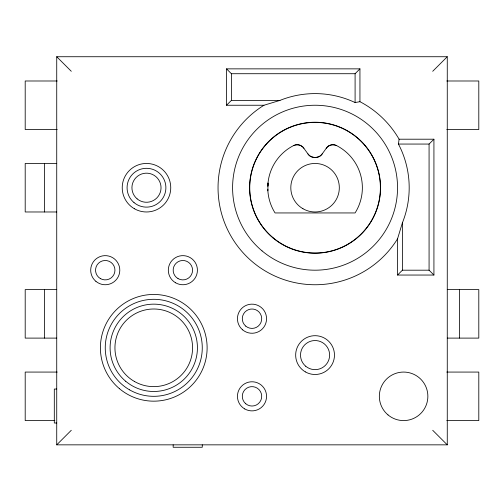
<?xml version="1.0" encoding="UTF-8"?>
<svg xmlns="http://www.w3.org/2000/svg" width="504" height="504" viewBox="0 0 504 504"><rect width="100%" height="100%" fill="white"/><g stroke="black" fill="none" stroke-linecap="round" stroke-linejoin="round"><path stroke-width="0.76" d="M267.794 186.089A47.3 47.3 0 0 1 293.429 145.662L294.884 145.076A7.812 6.993 -27.3 0 1 297.146 144.749L298.614 144.868A8.795 7.907 -28.1 0 1 300.743 145.549L303.062 147.193L308.543 154.709A8.933 8.102 0.8 0 0 310.949 156.605L315.069 157.639L319.19 156.605A8.933 8.108 -0.5 0 0 321.596 154.709L327.071 147.193L329.389 145.549A8.795 7.919 28.5 0 1 331.519 144.862L332.993 144.749A7.818 6.993 27.3 0 1 335.248 145.083L336.71 145.662A47.3 47.3 0 0 1 355.081 212.946L275.058 212.946A47.3 47.3 0 0 1 267.87 190.796L267.895 189.233M267.952 186.096L268.008 182.965L267.87 190.796M359.944 101.695L355.093 102.539A94.116 94.116 0 0 0 279.966 100.397L263.957 105.248L226.529 105.248L226.529 68.859L359.944 68.859L359.944 101.695A97.026 97.026 0 0 1 399.092 139.205L398.444 144.056A94.116 94.116 0 0 1 402.394 222.825L402.394 270.194L397.543 275.045L397.543 238.833L402.394 222.825M226.529 105.248L231.38 100.397L279.966 100.397M226.529 68.859L231.38 73.716L355.093 73.716L359.944 68.859M56.731 423.007L54.306 423.007L54.306 389.05L56.731 389.05L56.731 444.843L71.291 430.284M432.709 71.291L447.269 56.731L447.269 444.843L56.731 444.843M397.543 275.045L433.925 275.045L429.074 270.194L429.074 144.056L433.925 139.205L399.092 139.205M327.921 146.444L328.583 145.99M56.731 388.949L56.731 56.731L447.269 56.731M57.217 80.993L25.2 80.993L25.2 129.503L57.217 129.503M446.783 80.993L478.8 80.993L478.8 129.503L446.783 129.503M398.444 144.056L429.074 144.056M56.731 163.466L25.2 163.466L25.2 211.976L56.731 211.976M402.394 270.194L429.074 270.194M56.731 289.598L25.2 289.598L25.2 338.108L56.731 338.108M447.269 289.598L478.8 289.598L478.8 338.108L447.269 338.108M57.217 372.072L25.2 372.072L25.2 420.582L54.86 420.582M446.783 372.072L478.8 372.072L478.8 420.582L446.783 420.582M432.709 430.284L447.269 444.843M56.731 56.731L71.291 71.291M459.396 289.598L459.396 338.108M433.925 139.205L433.925 275.045M355.093 73.716L355.093 102.539M231.38 73.716L231.38 100.397M202.274 444.843L202.274 447.269L173.168 447.269L173.168 444.843M44.604 163.466L44.604 211.976M44.604 289.598L44.604 338.108M397.543 238.833A97.026 97.026 0 0 1 246.462 256.328A97.026 97.026 0 0 1 263.957 105.248M326.183 148.264A8.247 8.247 0 0 1 336.71 145.662M322.22 153.915A8.732 8.732 0 0 1 307.913 153.915M293.429 145.662A8.247 8.247 0 0 1 303.956 148.264M388.011 414.912A24.255 24.255 0 0 0 427.493 400.541A24.255 24.255 0 0 0 395.306 373.533A24.255 24.255 0 0 0 388.011 414.912M305.367 371.895A19.404 19.404 0 0 0 334.473 355.093A19.404 19.404 0 0 0 305.367 338.285A19.404 19.404 0 0 0 305.367 371.895M244.724 408.933A14.553 14.553 0 0 0 266.553 396.327A14.553 14.553 0 0 0 244.724 383.72A14.553 14.553 0 0 0 244.724 408.933M119.461 388.691A53.367 53.367 0 0 0 206.312 357.078A53.367 53.367 0 0 0 135.507 297.669A53.367 53.367 0 0 0 119.461 388.691M95.892 281.339A14.553 14.553 0 0 0 119.58 272.721A14.553 14.553 0 0 0 100.271 256.517A14.553 14.553 0 0 0 95.892 281.339M134.354 208.725A24.255 24.255 0 0 0 170.743 187.721A24.255 24.255 0 0 0 134.354 166.711A24.255 24.255 0 0 0 134.354 208.725M175.594 282.794A14.553 14.553 0 0 0 197.423 270.194A14.553 14.553 0 0 0 175.594 257.588A14.553 14.553 0 0 0 175.594 282.794M242.644 329.855A14.553 14.553 0 0 0 266.332 321.231A14.553 14.553 0 0 0 247.023 305.027A14.553 14.553 0 0 0 242.644 329.855M137.126 198.866A14.553 14.553 0 0 0 160.814 190.247A14.553 14.553 0 0 0 141.504 174.044A14.553 14.553 0 0 0 137.126 198.866M305.714 366.238A14.553 14.553 0 0 0 329.402 357.62A14.553 14.553 0 0 0 310.092 341.416A14.553 14.553 0 0 0 305.714 366.238M134.007 202.583A19.404 19.404 0 0 0 165.596 191.092A19.404 19.404 0 0 0 139.847 169.483A19.404 19.404 0 0 0 134.007 202.583M245.763 403.761A9.702 9.702 0 0 0 261.557 398.015A9.702 9.702 0 0 0 248.68 387.211A9.702 9.702 0 0 0 245.763 403.761M245.763 326.138A9.702 9.702 0 0 0 261.557 320.393A9.702 9.702 0 0 0 248.68 309.588A9.702 9.702 0 0 0 245.763 326.138M178.019 278.592A9.702 9.702 0 0 0 192.572 270.194A9.702 9.702 0 0 0 178.019 261.79A9.702 9.702 0 0 0 178.019 278.592M100.397 278.592A9.702 9.702 0 0 0 114.95 270.194A9.702 9.702 0 0 0 100.397 261.79A9.702 9.702 0 0 0 100.397 278.592M134.354 381.427A38.808 38.808 0 0 0 192.572 347.817A38.808 38.808 0 0 0 134.354 314.2A38.808 38.808 0 0 0 134.354 381.427M125.698 381.263A43.659 43.659 0 0 0 196.762 355.396A43.659 43.659 0 0 0 138.827 306.785A43.659 43.659 0 0 0 125.698 381.263M129.503 389.825A48.516 48.516 0 0 0 202.274 347.817A48.516 48.516 0 0 0 129.503 305.802A48.516 48.516 0 0 0 129.503 389.825M282.41 244.282A65.312 65.312 0 0 0 380.381 187.721A65.312 65.312 0 0 0 282.41 131.153A65.312 65.312 0 0 0 282.41 244.282M302.942 208.725A24.255 24.255 0 0 0 339.324 187.721A24.255 24.255 0 0 0 302.942 166.711A24.255 24.255 0 0 0 302.942 208.725M272.966 237.888A65.495 65.495 0 0 0 379.562 199.093A65.495 65.495 0 0 0 292.666 126.176A65.495 65.495 0 0 0 272.966 237.888M262.055 250.898A82.473 82.473 0 0 0 396.289 202.041A82.473 82.473 0 0 0 286.858 110.218A82.473 82.473 0 0 0 262.055 250.898"/></g></svg>
